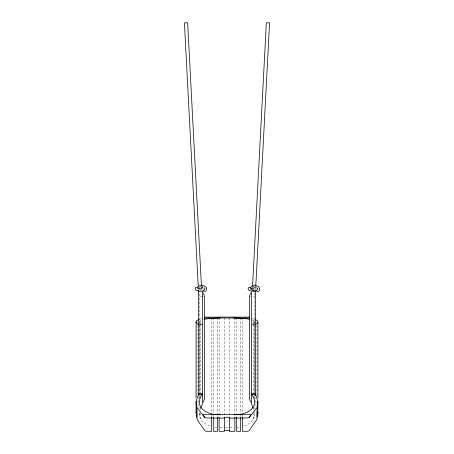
<?xml version="1.0" encoding="UTF-8"?>
<svg xmlns="http://www.w3.org/2000/svg" width="454" height="454" viewBox="0 0 454 454"><rect width="100%" height="100%" fill="white"/><g stroke="black" fill="none" stroke-linecap="round" stroke-linejoin="round"><path stroke-width="0.34" stroke-dasharray="2.27 1.7" d="M244.104 425.886C250.177 424.24 255.687 419.008 254.427 412.255L254.427 412.856L254.138 410.756M252.316 290.549L252.503 287.013M199.55 398.192L199.55 322.272L199.601 321.398L200.299 320.524L201.326 320.115M254.921 292.909L254.745 398.328M254.745 295.815L254.365 296.496L253.44 296.78M197.728 406.636L198.494 404.174L198.494 397.534M251.624 319.707L253.673 320.524L254.376 321.398L254.047 323.083L252.572 324.111M251.187 289.419L250.824 289.658L252.106 289.414M199.385 319.429L202.79 318.021M254.717 290.242L255.227 289.731M255.04 290.412L255.466 290.276M203.784 296.649L203.137 296.78M250.188 398.629L250.841 398.499M202.353 319.707L203.659 319.429M237.158 427.191L239.15 427.044M199.073 287.416L199.698 287.388M251.845 287.337L252.583 287.308M251.987 287.535L252.617 287.507M202.484 296.78L200.197 296.746L199.232 295.815M199.141 324.088L201.741 324.088M252.237 324.088L254.83 324.088M199.141 324.797L201.741 324.797M252.237 324.797L254.83 324.797M220.139 427.435L224.934 427.435M225.615 427.435L233.833 427.435M214.827 427.044L216.819 427.191M250.841 296.78L250.188 296.649M203.137 398.499L203.784 398.629M255.103 289.408L255.443 289.493M254.864 289.544L255.227 289.629M252.322 318.492L254.586 319.429M209.873 425.886C203.772 424.257 198.324 418.985 199.55 412.255L199.601 415.853M202.388 324.797L199.93 323.083L199.55 322.272M251.726 289.487L252.503 290.219M251.465 289.675L252.169 290.333M201.899 288.84L201.372 288.233M201.468 288.551L201.831 288.897M201.253 288.585L201.684 288.994M199.085 289.249L199.851 289.975M256.243 406.636L255.483 404.174L255.483 397.534M256.981 325.268L256.981 394.974M256.981 401.166L256.981 404.559M254.427 322.272L254.427 398.192M254.427 407.255L254.427 409.009M254.376 415.228L254.376 415.853M253.673 320.524L253.673 397.381M253.673 407.788L253.673 409.202M253.673 412.601L253.673 418.849M242.391 317.879L242.391 412.493M242.391 415.126L242.391 416.596M240.682 317.601L240.682 413.095M240.682 413.77L240.682 416.596M236.574 317.601L236.574 416.596M234.86 317.601L234.86 416.596M229.383 317.601L229.383 416.596M224.594 317.601L224.594 416.596M219.112 317.601L219.112 416.596M217.404 317.601L217.404 416.596M213.295 317.601L213.295 413.095M213.295 413.77L213.295 416.596M211.581 317.879L211.581 412.493M211.581 415.126L211.581 416.596M200.299 320.524L200.299 396.694M200.299 408.498L200.299 409.911M200.299 413.282L200.299 418.849M199.55 407.255L199.55 408.509M199.232 293.908L199.232 398.328M196.996 320.376L196.996 322.476M196.996 325.268L196.996 394.974M196.996 400.479L196.996 404.559M252.492 290.157A2.979 0.965 -1.3 0 1 251.993 290.117M199.204 287.66A3.025 0.982 -1.3 0 1 199.737 287.637M199.573 290.038A2.979 0.965 -1.3 0 1 199.073 289.998"/><path stroke-width="0.68" d="M257.798 415.853L257.849 412.255L257.441 417.379M252.543 286.309L266.356 22.7L269.58 22.87L255.801 285.77M197.785 287.995L198.233 286.48L199.879 285.509M250.704 288.114L251.153 286.599L252.793 285.634M257.849 412.856L257.912 401.478L257.009 398.555L255.483 394.225L251.584 394.225C261.305 407.652 245.813 415.518 233.833 414.689M257.912 401.478C257.225 407.408 256.555 413.293 256.981 419.348L249.008 430.818L247.526 431.3L242.391 431.3L242.391 417.232L240.682 417.232L240.682 431.3L236.574 431.3L236.574 417.232L234.86 417.232L234.86 431.3L229.383 431.3L229.383 417.232L224.594 417.232L224.594 431.3L219.112 431.3L219.112 417.232L217.404 417.232L217.404 431.3L213.295 431.3L213.295 417.232L211.581 417.232L211.581 431.3L206.445 431.3L204.964 430.818L196.996 419.348C197.422 413.293 196.752 407.408 196.066 401.478L198.494 394.225L202.388 394.225C192.672 407.652 208.159 415.518 220.139 414.689M196.423 411.091L196.128 412.856L196.066 401.478M204.845 289.351L204.907 288.511L204.186 287.779M200.747 408.101L202.388 404.174L202.388 291.105M203.142 402.369L204.169 399.974M249.808 295.304L250.829 292.909M196.066 397.857L196.066 322.397L196.179 321.398L196.996 320.376L198.79 319.667M242.391 418.083L248.735 417.833L251.187 414.678L202.79 414.678L205.236 417.833L211.581 418.083M249.178 417.453L256.981 407.573M255.188 319.667L256.981 320.376L257.798 321.398L257.912 322.397L255.483 324.797M256.958 290.174L257.906 288.909L256.601 287.666M204.794 317.108L249.178 317.108M202.802 290.424L203.364 290.248M203.108 290.378L203.732 290.185M255.721 290.543L256.277 290.367M256.028 290.503L256.646 290.305M204.311 319.293L209.873 318.475L220.139 318.021M197.757 287.121C193.818 286.752 194.613 291.127 198.114 290.583M250.676 287.24C246.738 286.871 247.526 291.247 251.028 290.702M203.88 289.584L204.357 289.521M254.036 288.483L250.676 288.33L251.079 288.551M256.601 291.74C261.158 292.053 260.312 286.23 256.482 285.799M254.234 290.333L253.054 290.412M201.661 291.281L198.494 291.445L198.421 290.032M200.152 289.953L201.457 289.896M253.065 290.072L254.371 290.021M204.175 318.01L249.796 318.021M198.494 393.879L202.388 393.879M251.584 393.879L255.483 393.879M213.295 418.083L217.404 418.083M219.112 418.083L224.594 418.083M229.383 418.083L234.86 418.083M236.574 418.083L240.682 418.083M224.594 430.335L229.383 430.335M199.925 288.438L197.757 288.211L198.16 288.432M233.833 318.021L244.104 318.475L249.666 319.293M203.42 291.61C208.085 292.211 207.609 286.145 203.562 285.679M252.282 291.258L255.506 291.423M198.494 324.797L196.066 322.397M196.996 407.573L204.794 417.453M249.808 399.974L250.829 402.369M203.142 292.909L204.169 295.304M253.224 408.101L251.584 404.174L251.584 291.105M196.128 412.255L196.537 417.379M201.423 285.623L187.644 22.723L184.42 22.893L198.239 286.497M257.912 322.397L257.912 397.857M255.483 291.105L255.483 395.548M249.541 295.815L249.541 399.463M204.436 295.815L204.436 399.463M198.494 291.105L198.494 395.394M196.179 415.228L196.179 415.853M255.937 288.199A1.186 1.129 0 0 1 255.891 288.494M202.978 288.375A1.186 1.129 0 0 1 202.859 288.648M200.81 288.648A1.186 1.129 0 0 1 200.691 288.375M202.671 287.28A1.186 1.129 0 0 1 202.859 287.513M253.917 287.087A1.186 1.129 0 0 0 255.891 286.582A1.186 1.129 0 0 0 254.444 285.191A1.186 1.129 0 0 0 253.917 287.087M201.241 287.144A1.186 1.129 0 0 0 203.017 286.168A1.186 1.129 0 0 0 201.241 285.186A1.186 1.129 0 0 0 201.241 287.144"/></g></svg>
